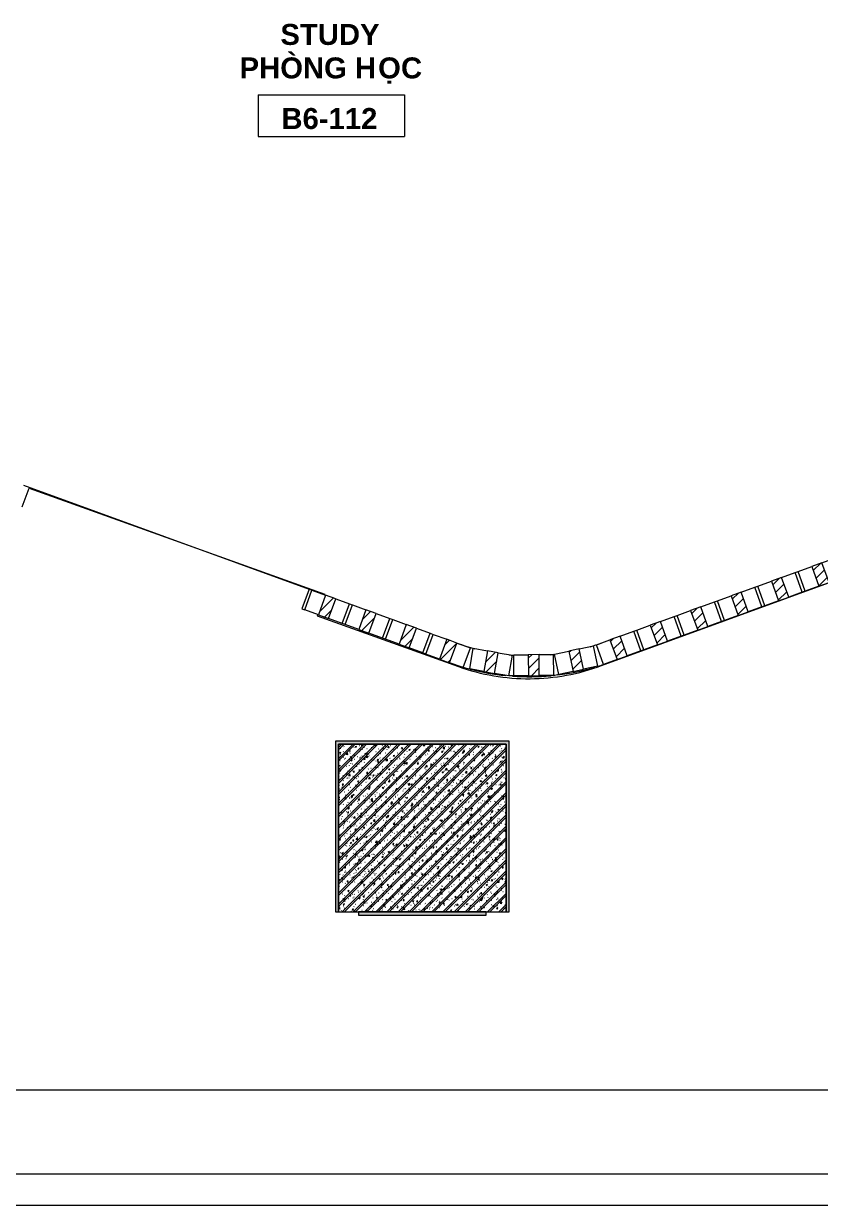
# Model space of a CAD drawing. Header units: millimetres. Extents: x -32090 to 18410, y 18847 to 76047.
# Drawn here: x -18794 to -14990, y 18847 to 24485 of the extents above; entities that cross this region are included whole.
import ezdxf

# ---------------------------------------------------------------- set-up
doc = ezdxf.new("R2010")
doc.units = ezdxf.units.MM
for name, color, linetype, lineweight in [('A-AREA-IDEN', 2, 'Continuous', 9), ('A-FLOR', 192, 'Continuous', 5), ('A-GLAZ-CURT', 52, 'Continuous', 5), ('A-GLAZ-CWMG', 51, 'Continuous', 5), ('A-WALL', 113, 'Continuous', 5), ('A-WALL-PATT', 111, 'Continuous', 5), ('S-COLS', 52, 'Continuous', 5)]:
    doc.layers.add(name, color=color, linetype=linetype, lineweight=lineweight)
doc.styles.add('Arial_B', font='arialbd.ttf', dxfattribs={"height": 100})
doc.styles.add('Arial_B_1', font='arialbd.ttf', dxfattribs={"height": 100})

# ---------------------------------------------------------------- blocks, each defined once
blk = doc.blocks.new('GUTTER_1 - GUTTER_1-8544427-1st Traffic Floor Plan - Pedestrian')
at = {"layer": 'A-FLOR'}
for p, q in [((-31939.9, 18997), (18260.1, 18997)), ((18410.1, 18847), (-32089.9, 18847))]:
    blk.add_line(p, q, dxfattribs=at)
blk = doc.blocks.new('X Block - X Block-V495-1st Traffic Floor Plan - Pedestrian')
at = {"layer": 'A-GLAZ-CURT'}
h = blk.add_hatch(dxfattribs=at)
h.set_pattern_fill('FP_481', color=256, style=0, pattern_type=2)
h.set_pattern_definition([(205, (-6617.777, 25666.084), (14.79164, -31.720773), [])])
h.paths.add_polyline_path([(18.3, 50), (-33.3, 50), (-33.3, -50), (18.3, -50), (18.3, 7.3)])
for p, q in [((-102.5, 50), (-102.5, -50)), ((-102.5, 50), (-33.3, 50)), ((18.3, 50), (-33.3, 50)), ((-33.3, 50), (-33.3, -50)), ((18.3, -50), (18.3, 50)), ((18.3, 50), (87.5, 50)), ((87.5, 50), (87.5, -50)), ((-33.3, -50), (-102.5, -50)), ((-33.3, -50), (18.3, -50)), ((87.5, -50), (18.3, -50))]:
    blk.add_line(p, q, dxfattribs=at)
blk = doc.blocks.new('X Block - X Block-V496-1st Traffic Floor Plan - Pedestrian')
at = {"layer": 'A-GLAZ-CURT'}
h = blk.add_hatch(dxfattribs=at)
h.set_pattern_fill('FP_482', color=256, style=0, pattern_type=2)
h.set_pattern_definition([(205, (-6822.777, 25666.084), (14.79164, -31.720773), [])])
h.paths.add_polyline_path([(18.3, 50), (-33.3, 50), (-33.3, -50), (18.3, -50)])
for p, q in [((-102.5, 50), (-102.5, -50)), ((-102.5, 50), (-33.3, 50)), ((18.3, 50), (-33.3, 50)), ((-33.3, 50), (-33.3, -50)), ((18.3, -50), (18.3, 50)), ((18.3, 50), (87.5, 50)), ((87.5, 50), (87.5, -50)), ((-33.3, -50), (-102.5, -50)), ((-33.3, -50), (18.3, -50)), ((87.5, -50), (18.3, -50))]:
    blk.add_line(p, q, dxfattribs=at)
blk = doc.blocks.new('X Block - X Block-V497-1st Traffic Floor Plan - Pedestrian')
at = {"layer": 'A-GLAZ-CURT'}
h = blk.add_hatch(dxfattribs=at)
h.set_pattern_fill('FP_483', color=256, style=0, pattern_type=2)
h.set_pattern_definition([(205, (-7027.777, 25666.084), (14.79164, -31.720773), [])])
h.paths.add_polyline_path([(18.3, -50), (18.3, 50), (-33.3, 50), (-33.3, -50)])
for p, q in [((-102.5, 50), (-102.5, -50)), ((-102.5, 50), (-33.3, 50)), ((18.3, 50), (-33.3, 50)), ((-33.3, 50), (-33.3, -50)), ((18.3, -50), (18.3, 50)), ((18.3, 50), (87.5, 50)), ((87.5, 50), (87.5, -50)), ((-33.3, -50), (-102.5, -50)), ((-33.3, -50), (18.3, -50)), ((87.5, -50), (18.3, -50))]:
    blk.add_line(p, q, dxfattribs=at)
blk = doc.blocks.new('X Block - X Block-V498-1st Traffic Floor Plan - Pedestrian')
at = {"layer": 'A-GLAZ-CURT'}
h = blk.add_hatch(dxfattribs=at)
h.set_pattern_fill('FP_484', color=256, style=0, pattern_type=2)
h.set_pattern_definition([(205, (-7232.777, 25666.084), (14.79164, -31.720773), [])])
h.paths.add_polyline_path([(18.3, -50), (18.3, 50), (-33.3, 50), (-33.3, -50)])
for p, q in [((-102.5, 50), (-102.5, -50)), ((-102.5, 50), (-33.3, 50)), ((18.3, 50), (-33.3, 50)), ((-33.3, 50), (-33.3, -50)), ((18.3, -50), (18.3, 50)), ((18.3, 50), (87.5, 50)), ((87.5, 50), (87.5, -50)), ((-33.3, -50), (-102.5, -50)), ((-33.3, -50), (18.3, -50)), ((87.5, -50), (18.3, -50))]:
    blk.add_line(p, q, dxfattribs=at)
blk = doc.blocks.new('X Block - X Block-V499-1st Traffic Floor Plan - Pedestrian')
at = {"layer": 'A-GLAZ-CURT'}
h = blk.add_hatch(dxfattribs=at)
h.set_pattern_fill('FP_485', color=256, style=0, pattern_type=2)
h.set_pattern_definition([(205, (-7437.777, 25666.084), (14.79164, -31.720773), [])])
h.paths.add_polyline_path([(18.3, 50), (-33.3, 50), (-33.3, -50), (18.3, -50), (18.3, 20.9)])
for p, q in [((-102.5, 50), (-102.5, -50)), ((-102.5, 50), (-33.3, 50)), ((18.3, 50), (-33.3, 50)), ((-33.3, 50), (-33.3, -50)), ((18.3, -50), (18.3, 50)), ((18.3, 50), (87.5, 50)), ((87.5, 50), (87.5, -50)), ((-33.3, -50), (-102.5, -50)), ((-33.3, -50), (18.3, -50)), ((87.5, -50), (18.3, -50))]:
    blk.add_line(p, q, dxfattribs=at)
blk = doc.blocks.new('X Block - X Block-V500-1st Traffic Floor Plan - Pedestrian')
at = {"layer": 'A-GLAZ-CURT'}
h = blk.add_hatch(dxfattribs=at)
h.set_pattern_fill('FP_486', color=256, style=0, pattern_type=2)
h.set_pattern_definition([(205, (-7635.277, 25666.084), (14.79164, -31.720773), [])])
h.paths.add_polyline_path([(25.8, 50), (-25.8, 50), (-25.8, -50), (25.8, -50)])
for p, q in [((-95, 50), (-95, -50)), ((-95, 50), (-25.8, 50)), ((25.8, 50), (-25.8, 50)), ((-25.8, 50), (-25.8, -50)), ((25.8, -50), (25.8, 50)), ((25.8, 50), (95, 50)), ((95, 50), (95, -50)), ((-25.8, -50), (-95, -50)), ((-25.8, -50), (25.8, -50)), ((95, -50), (25.8, -50))]:
    blk.add_line(p, q, dxfattribs=at)
blk = doc.blocks.new('Rectangular Mullion - 15 x 100mm-V155-1st Traffic Floor Plan - Pedestrian')
at = {"layer": 'A-GLAZ-CWMG'}
for p, q in [((-23149.9, 65882), (-23134.9, 65882)), ((-23134.9, 65782), (-23149.9, 65782))]:
    blk.add_line(p, q, dxfattribs=at)
blk = doc.blocks.new('X Block - X Block-V502-1st Traffic Floor Plan - Pedestrian')
at = {"layer": 'A-GLAZ-CURT'}
h = blk.add_hatch(dxfattribs=at)
h.set_pattern_fill('FP_487', color=256, style=0, pattern_type=2)
h.set_pattern_definition([(245, (-23113.88, 14461.14), (31.720773, -14.79164), [])])
h.paths.add_polyline_path([(18.3, -50), (18.3, 50), (-33.3, 50), (-33.3, -50)])
for p, q in [((-102.5, 50), (-102.5, -50)), ((-102.5, 50), (-33.3, 50)), ((18.3, 50), (-33.3, 50)), ((-33.3, 50), (-33.3, -50)), ((18.3, -50), (18.3, 50)), ((18.3, 50), (87.5, 50)), ((87.5, 50), (87.5, -50)), ((-33.3, -50), (-102.5, -50)), ((-33.3, -50), (18.3, -50)), ((87.5, -50), (18.3, -50))]:
    blk.add_line(p, q, dxfattribs=at)
blk = doc.blocks.new('X Block - X Block-V503-1st Traffic Floor Plan - Pedestrian')
at = {"layer": 'A-GLAZ-CURT'}
h = blk.add_hatch(dxfattribs=at)
h.set_pattern_fill('FP_488', color=256, style=0, pattern_type=2)
h.set_pattern_definition([(245, (-23318.88, 14461.14), (31.720773, -14.79164), [])])
h.paths.add_polyline_path([(-33.3, 50), (-33.3, -50), (18.3, -50), (18.3, 50)])
for p, q in [((-102.5, 50), (-102.5, -50)), ((-102.5, 50), (-33.3, 50)), ((18.3, 50), (-33.3, 50)), ((-33.3, 50), (-33.3, -50)), ((18.3, -50), (18.3, 50)), ((18.3, 50), (87.5, 50)), ((87.5, 50), (87.5, -50)), ((-33.3, -50), (-102.5, -50)), ((-33.3, -50), (18.3, -50)), ((87.5, -50), (18.3, -50))]:
    blk.add_line(p, q, dxfattribs=at)
blk = doc.blocks.new('X Block - X Block-V504-1st Traffic Floor Plan - Pedestrian')
at = {"layer": 'A-GLAZ-CURT'}
h = blk.add_hatch(dxfattribs=at)
h.set_pattern_fill('FP_489', color=256, style=0, pattern_type=2)
h.set_pattern_definition([(245, (-23523.88, 14461.14), (31.720773, -14.79164), [])])
h.paths.add_polyline_path([(18.3, -50), (18.3, 50), (-33.3, 50), (-33.3, -50)])
for p, q in [((-102.5, 50), (-102.5, -50)), ((-102.5, 50), (-33.3, 50)), ((18.3, 50), (-33.3, 50)), ((-33.3, 50), (-33.3, -50)), ((18.3, -50), (18.3, 50)), ((18.3, 50), (87.5, 50)), ((87.5, 50), (87.5, -50)), ((-33.3, -50), (-102.5, -50)), ((-33.3, -50), (18.3, -50)), ((87.5, -50), (18.3, -50))]:
    blk.add_line(p, q, dxfattribs=at)
blk = doc.blocks.new('Rectangular Mullion - 15 x 100mm-10623208-1st Traffic Floor Plan - Pedestrian')
at = {"layer": 'A-GLAZ-CWMG'}
for p, q in [((-15, 50), (0, 50)), ((-15, -50), (-15, 50)), ((0, 50), (0, -50)), ((0, -50), (-15, -50))]:
    blk.add_line(p, q, dxfattribs=at)
blk = doc.blocks.new('Rectangular Mullion - 15 x 100mm-V501-1st Traffic Floor Plan - Pedestrian')
at = {"layer": 'A-GLAZ-CWMG'}
for p, q in [((-12991.4, 22638), (-12977.3, 22643.1)), ((-12943.1, 22549.2), (-12957.2, 22544))]:
    blk.add_line(p, q, dxfattribs=at)
blk = doc.blocks.new('X Block - X Block-V505-1st Traffic Floor Plan - Pedestrian')
at = {"layer": 'A-GLAZ-CURT'}
h = blk.add_hatch(dxfattribs=at)
h.set_pattern_fill('FP_490', color=256, style=0, pattern_type=2)
h.set_pattern_definition([(213.047, (-11370.928, 24329.168), (19.08644, -29.337823), [])])
h.paths.add_polyline_path([(18.3, 50), (-33.3, 50), (-33.3, -50), (18.3, -50)])
for p, q in [((-102.5, 50), (-102.5, -50)), ((-102.5, 50), (-33.3, 50)), ((18.3, 50), (-33.3, 50)), ((-33.3, 50), (-33.3, -50)), ((18.3, -50), (18.3, 50)), ((18.3, 50), (87.5, 50)), ((87.5, 50), (87.5, -50)), ((-33.3, -50), (-102.5, -50)), ((-33.3, -50), (18.3, -50)), ((87.5, -50), (18.3, -50))]:
    blk.add_line(p, q, dxfattribs=at)
blk = doc.blocks.new('X Block - X Block-V506-1st Traffic Floor Plan - Pedestrian')
at = {"layer": 'A-GLAZ-CURT'}
h = blk.add_hatch(dxfattribs=at)
h.set_pattern_fill('FP_491', color=256, style=0, pattern_type=2)
h.set_pattern_definition([(224.198, (-16064.428, 21650.977), (24.399903, -25.092723), [])])
h.paths.add_polyline_path([(18.3, -50), (18.3, 50), (-33.3, 50), (-33.3, -50)])
for p, q in [((-102.5, 50), (-102.5, -50)), ((-102.5, 50), (-33.3, 50)), ((18.3, 50), (-33.3, 50)), ((-33.3, 50), (-33.3, -50)), ((18.3, -50), (18.3, 50)), ((18.3, 50), (87.5, 50)), ((87.5, 50), (87.5, -50)), ((-33.3, -50), (-102.5, -50)), ((-33.3, -50), (18.3, -50)), ((87.5, -50), (18.3, -50))]:
    blk.add_line(p, q, dxfattribs=at)
blk = doc.blocks.new('Rectangular Mullion - 15 x 100mm-10947613-1st Traffic Floor Plan - Pedestrian')
at = {"layer": 'A-GLAZ-CWMG'}
for p, q in [((-16268.9, 21475.4), (-16259, 21477.5)), ((-16238.3, 21379.7), (-16257.8, 21375.6))]:
    blk.add_line(p, q, dxfattribs=at)
blk = doc.blocks.new('Rectangular Mullion - 15 x 100mm-10948206-1st Traffic Floor Plan - Pedestrian')
at = {"layer": 'A-GLAZ-CWMG'}
for p, q in [((-16464.3, 21472.7), (-16454, 21472.8)), ((-16452.6, 21372.8), (-16472.3, 21372.6)), ((-16257.8, 21375.6), (-16262.6, 21375.5))]:
    blk.add_line(p, q, dxfattribs=at)
blk = doc.blocks.new('X Block - X Block-11240930-1st Traffic Floor Plan - Pedestrian')
at = {"layer": 'A-GLAZ-CURT'}
h = blk.add_hatch(dxfattribs=at)
h.set_pattern_fill('FP_492', color=256, style=0, pattern_type=2)
h.set_pattern_definition([(234.94, (-20014.058, 18258.303), (28.649283, -20.10519), [])])
h.paths.add_polyline_path([(25.8, 50), (-25.8, 50), (-25.8, -50), (25.8, -50)])
for p, q in [((-95, 50), (-95, -50)), ((-95, 50), (-25.8, 50)), ((25.8, 50), (-25.8, 50)), ((-25.8, 50), (-25.8, -50)), ((25.8, -50), (25.8, 50)), ((25.8, 50), (95, 50)), ((95, 50), (95, -50)), ((-25.8, -50), (-95, -50)), ((-25.8, -50), (25.8, -50)), ((95, -50), (25.8, -50))]:
    blk.add_line(p, q, dxfattribs=at)
blk = doc.blocks.new('Rectangular Mullion - 15 x 100mm-10948211-1st Traffic Floor Plan - Pedestrian')
at = {"layer": 'A-GLAZ-CWMG'}
blk.add_line((-16472.3, 21372.6), (-16477, 21373.4), dxfattribs=at)
blk = doc.blocks.new('X Block - X Block-V661-1st Traffic Floor Plan - Pedestrian')
at = {"layer": 'A-GLAZ-CURT'}
h = blk.add_hatch(dxfattribs=at)
h.set_pattern_fill('FP_655', color=256, style=0, pattern_type=2)
h.set_pattern_definition([(245, (-23721.38, 14461.14), (31.720773, -14.79164), [])])
h.paths.add_polyline_path([(25.8, 50), (-25.8, 50), (-25.8, -50), (25.8, -50)])
for p, q in [((-95, 50), (-95, -50)), ((-95, 50), (-25.8, 50)), ((25.8, 50), (-25.8, 50)), ((-25.8, 50), (-25.8, -50)), ((25.8, -50), (25.8, 50)), ((25.8, 50), (95, 50)), ((-25.8, -50), (-95, -50)), ((-25.8, -50), (25.8, -50)), ((95, -50), (25.8, -50))]:
    blk.add_line(p, q, dxfattribs=at)
blk = doc.blocks.new('Room Tag - Room Tag-8377849-1st Traffic Floor Plan - Pedestrian')
at = {"layer": 'A-AREA-IDEN'}
for p, q in [((-7, -0.80625), (-7, -4.80625)), ((-7, -0.80625), (7, -0.80625)), ((7, -0.80625), (7, -4.80625)), ((-7, -4.80625), (7, -4.80625))]:
    blk.add_line(p, q, dxfattribs=at)

msp = doc.modelspace()

# ---------------------------------------------------------------- hatches: boundary and pattern name
at = {"layer": 'A-WALL-PATT'}
for points in [[(-16474.9, 21047), (-16474.9, 21062), (-17304.9, 21062), (-17304.9, 21047), (-16489.9, 21047)], [(-17289.9, 20247), (-17289.9, 21047), (-17304.9, 21047), (-17304.9, 20247)], [(-16474.9, 20247), (-16474.9, 21047), (-16489.9, 21047), (-16489.9, 20247)], [(-17194.9, 20247), (-17194.9, 20232), (-16584.9, 20232), (-16584.9, 20247)]]:
    msp.add_hatch(color=256, dxfattribs=at).paths.add_polyline_path(points)
at = {"layer": 'S-COLS'}
h = msp.add_hatch(dxfattribs=at)
h.set_pattern_fill('FP_1', color=256, style=0, pattern_type=2)
h.set_pattern_definition([(50, (0, 0), (63.7639, -5.57885), [6.667, -73.342]), (355, (0, 0), (-12.33488, 66.86951), [5.334, -58.674]), (100.451, (5.314, -0.465), (51.43036, 61.29098), [5.667, -62.332]), (46.184, (0, 17.78), (94.87722, -14.71484), [10.001, -110.014]), (96.636, (7.91, 16.55), (83.09115, 86.5993), [8.5, -93.497]), (351.184, (0, 17.78), (83.09204, 86.59928), [8.001, -88.011]), (21, (8.89, 13.335), (53.06449, -35.79273), [6.667, -73.342]), (326, (8.89, 13.335), (21.63066, 64.46546), [5.334, -58.674]), (71.451, (13.31, 10.35), (74.69646, 28.67237), [5.667, -62.332]), (37.5, (0, 0), (1.080413, 29.594271), [1.676, -56.286, 1.676, -57.887, -58.896]), (37.5, (0, 0), (1.080413, 29.594271), [-117.526, 1.676, -57.22]), (7.5, (0, 0), (23.386368, 35.063507), [1.676, -32.283, 1.676, -54.953, -22.447]), (7.5, (0, 0), (23.386368, 35.063507), [-90.589, 1.676, -20.771]), (327.5, (-19.825, 0), (47.456567, -2.005468), [1.676, -20.549, 1.676, -67.666, -92.011]), (327.5, (-19.825, 0), (47.456567, -2.005468), [-91.567, 1.676, -90.335]), (317.5, (-28.715, 0), (51.84495, 8.89904), [1.676, -27.216, 1.676, -44.374, -65.341]), (317.5, (-28.715, 0), (51.84495, 8.89904), [-74.943, 1.676, -63.665]), (45, (0, 0), (-26.71591, 26.71591), []), (45, (0, 10.89), (-26.71591, 26.71591), [])])
h.paths.add_polyline_path([(-16489.9, 20247), (-16489.9, 21047), (-17289.9, 21047), (-17289.9, 20247), (-17223.8, 20247)])

# ---------------------------------------------------------------- linework, layer by layer
at = {"layer": 'A-FLOR'}
for p, q in [((-16034.3, 21422), (-12878.1, 22572.8)), ((-18793.6, 22282.8), (-17431.1, 21786.8)), ((-18800.6, 22178.9), (-18767.8, 22269.3)), ((-18767.8, 22269.3), (-17355.7, 21763.4)), ((-17390.7, 21665.7), (-17392.9, 21659.6)), ((-17392.9, 21659.6), (-16717.9, 21417.8)), ((17860.1, 19397), (-31539.9, 19397))]:
    msp.add_line(p, q, dxfattribs=at)
msp.add_open_spline([(-16717.9, 21417.8), (-16663, 21398.2), (-16550.3, 21368.8), (-16375.7, 21354.6), (-16201.4, 21370.9), (-16089, 21401.7), (-16034.3, 21422)], degree=3, dxfattribs=at)
at = {"layer": 'A-WALL', "lineweight": 15}
for p, q in [((-16474.9, 21062), (-17304.9, 21062)), ((-17304.9, 21062), (-17304.9, 20247)), ((-17289.9, 21047), (-16489.9, 21047)), ((-17289.9, 20247), (-17289.9, 21047)), ((-16489.9, 21047), (-16489.9, 20247)), ((-16474.9, 20247), (-16474.9, 21062)), ((-17304.9, 20247), (-17289.9, 20247)), ((-16584.9, 20247), (-17194.9, 20247)), ((-17194.9, 20247), (-17194.9, 20232)), ((-16584.9, 20232), (-16584.9, 20247)), ((-16489.9, 20247), (-16474.9, 20247)), ((-17194.9, 20232), (-16584.9, 20232))]:
    msp.add_line(p, q, dxfattribs=at)
at = {"layer": 'A-WALL'}
for radius, start, end in [(1005, 250.0009, 255.0788), (1005, 286.9073, 290), (1005, 264.5242, 265.664), (1005, 275.7507, 276.8701), (1105, 287.2816, 288.7453), (1105, 253.523, 255.1248), (1105, 255.2553, 264.2239), (1105, 265.891, 275.4499), (1105, 277.1072, 286.6225)]:
    msp.add_arc((-16380.5, 22474), radius, start, end, dxfattribs=at)
at = {"layer": 'S-COLS', "lineweight": 15}
for p, q in [((-16489.9, 21047), (-17289.9, 21047)), ((-17289.9, 21047), (-17289.9, 20247)), ((-16489.9, 20247), (-16489.9, 21047)), ((-17289.9, 20247), (-16489.9, 20247))]:
    msp.add_line(p, q, dxfattribs=at)

# ---------------------------------------------------------------- block references
at = {"layer": 'A-AREA-IDEN', "xscale": 49.99999999999998, "yscale": 49.99999999999998, "zscale": 49.99999999999998}
msp.add_blockref('Room Tag - Room Tag-8377849-1st Traffic Floor Plan - Pedestrian', (-17324.6, 24186.1), dxfattribs=at)
at = {"layer": 'A-FLOR'}
msp.add_blockref('GUTTER_1 - GUTTER_1-8544427-1st Traffic Floor Plan - Pedestrian', (0, 0), dxfattribs=at)
at = {"layer": 'A-GLAZ-CURT'}
for name, p, rotation in [('X Block - X Block-V495-1st Traffic Floor Plan - Pedestrian', (-14997, 21854.8), 199.9999884834267), ('X Block - X Block-V496-1st Traffic Floor Plan - Pedestrian', (-15189.6, 21784.7), 199.9999884834267), ('X Block - X Block-V661-1st Traffic Floor Plan - Pedestrian', (-17344.8, 21702.2), 159.9999890666582), ('X Block - X Block-V497-1st Traffic Floor Plan - Pedestrian', (-15382.3, 21714.6), 199.9999884834267), ('X Block - X Block-V504-1st Traffic Floor Plan - Pedestrian', (-17159.2, 21634.7), 159.9999890666582), ('X Block - X Block-V498-1st Traffic Floor Plan - Pedestrian', (-15574.9, 21644.5), 199.9999884834267), ('X Block - X Block-V499-1st Traffic Floor Plan - Pedestrian', (-15767.5, 21574.4), 199.9999884834267), ('X Block - X Block-V503-1st Traffic Floor Plan - Pedestrian', (-16966.6, 21564.6), 159.9999890666582), ('X Block - X Block-V502-1st Traffic Floor Plan - Pedestrian', (-16773.9, 21494.4), 159.9999890666582), ('X Block - X Block-V500-1st Traffic Floor Plan - Pedestrian', (-15953.1, 21506.8), 199.9999884834267), ('X Block - X Block-11240930-1st Traffic Floor Plan - Pedestrian', (-16561.9, 21439), 170.0598994449903), ('X Block - X Block-V505-1st Traffic Floor Plan - Pedestrian', (-16163.1, 21446.7), 191.9527047770945), ('X Block - X Block-V506-1st Traffic Floor Plan - Pedestrian', (-16365.8, 21424.1), 180.8018116086429)]:
    msp.add_blockref(name, p, dxfattribs=dict(at, rotation=rotation))
at = {"layer": 'A-GLAZ-CWMG'}
for name, p, rotation in [('Rectangular Mullion - 15 x 100mm-V155-1st Traffic Floor Plan - Pedestrian', (-59348.9, 75769), 199.9999884834276), ('Rectangular Mullion - 15 x 100mm-V155-1st Traffic Floor Plan - Pedestrian', (-59541.5, 75698.9), 199.9999884834265), ('Rectangular Mullion - 15 x 100mm-V155-1st Traffic Floor Plan - Pedestrian', (-16479.4, 91444.2), 159.9999890666585), ('Rectangular Mullion - 15 x 100mm-V155-1st Traffic Floor Plan - Pedestrian', (-59734.2, 75628.8), 199.9999884834265), ('Rectangular Mullion - 15 x 100mm-V155-1st Traffic Floor Plan - Pedestrian', (-59926.8, 75558.7), 199.9999884834265), ('Rectangular Mullion - 15 x 100mm-V155-1st Traffic Floor Plan - Pedestrian', (-16286.7, 91374.1), 159.9999890666582), ('Rectangular Mullion - 15 x 100mm-V501-1st Traffic Floor Plan - Pedestrian', (-21452.6, -4115.9), 320.0000005832312), ('Rectangular Mullion - 15 x 100mm-V155-1st Traffic Floor Plan - Pedestrian', (-60119.4, 75488.5), 199.9999884834265)]:
    msp.add_blockref(name, p, dxfattribs=dict(at, rotation=rotation))
at = {"layer": 'A-GLAZ-CWMG', "extrusion": (0, 0, -1), "rotation": 20.00001093334176}
msp.add_blockref('Rectangular Mullion - 15 x 100mm-10623208-1st Traffic Floor Plan - Pedestrian', (17448.2, 21739.8), dxfattribs=at)
at = {"layer": 'A-GLAZ-CWMG'}
for name in ['Rectangular Mullion - 15 x 100mm-10948206-1st Traffic Floor Plan - Pedestrian', 'Rectangular Mullion - 15 x 100mm-10947613-1st Traffic Floor Plan - Pedestrian', 'Rectangular Mullion - 15 x 100mm-10948211-1st Traffic Floor Plan - Pedestrian']:
    msp.add_blockref(name, (0, 0), dxfattribs=at)

# ---------------------------------------------------------------- texts
at = {"layer": 'A-AREA-IDEN', "char_height": 100, "attachment_point": 1}
for s, insert, width, style in [('STUDY', (-17567.7, 24483.5), 585.232, 'Arial_B'), ('PHÒNG H', (-17762.7, 24323.8), 801.687, 'Arial_B'), ('\\fArial|b1|i0|c254|p34|;Ọ', (-17101.3, 24323.8), 132.278, 'Arial_B_1'), ('\\fArial|b1|i0|c0|p34|;C', (-16992.1, 24323.8), 124.262, 'Arial_B'), ('B6-112', (-17563, 24082.3), 565.19, 'Arial_B')]:
    msp.add_mtext(s, dxfattribs=dict(at, insert=insert, width=width, style=style))

doc.saveas('drawing.dxf')
